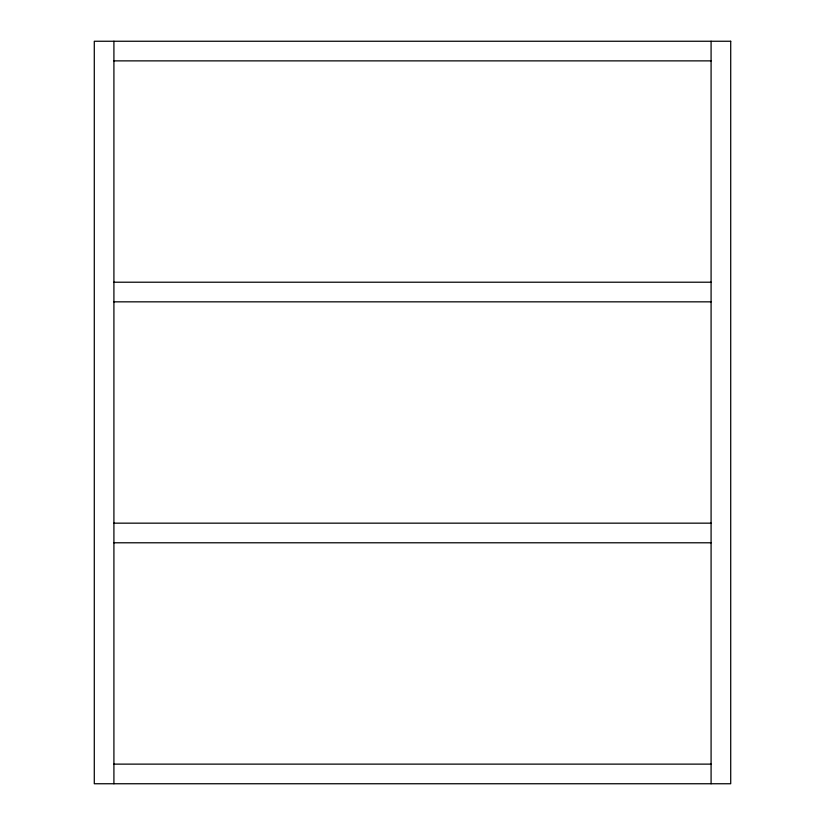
<?xml version="1.0" encoding="UTF-8"?>
<svg xmlns="http://www.w3.org/2000/svg" width="825" height="825" viewBox="0 0 825 825"><rect width="100%" height="100%" fill="white"/><g stroke="black" fill="none" stroke-linecap="round" stroke-linejoin="round"><path stroke-width="1.24" d="M113.912 60.875L711.088 60.875M113.912 282.212L711.088 282.212M113.912 301.837L711.088 301.837M113.912 523.163L711.088 523.163M113.912 542.788L711.088 542.788M113.912 764.125L711.088 764.125M711.088 41.25L711.088 783.75M113.912 41.25L113.912 783.75M730.713 41.25L94.287 41.25L94.287 783.75L730.713 783.75L730.713 41.25"/></g></svg>
